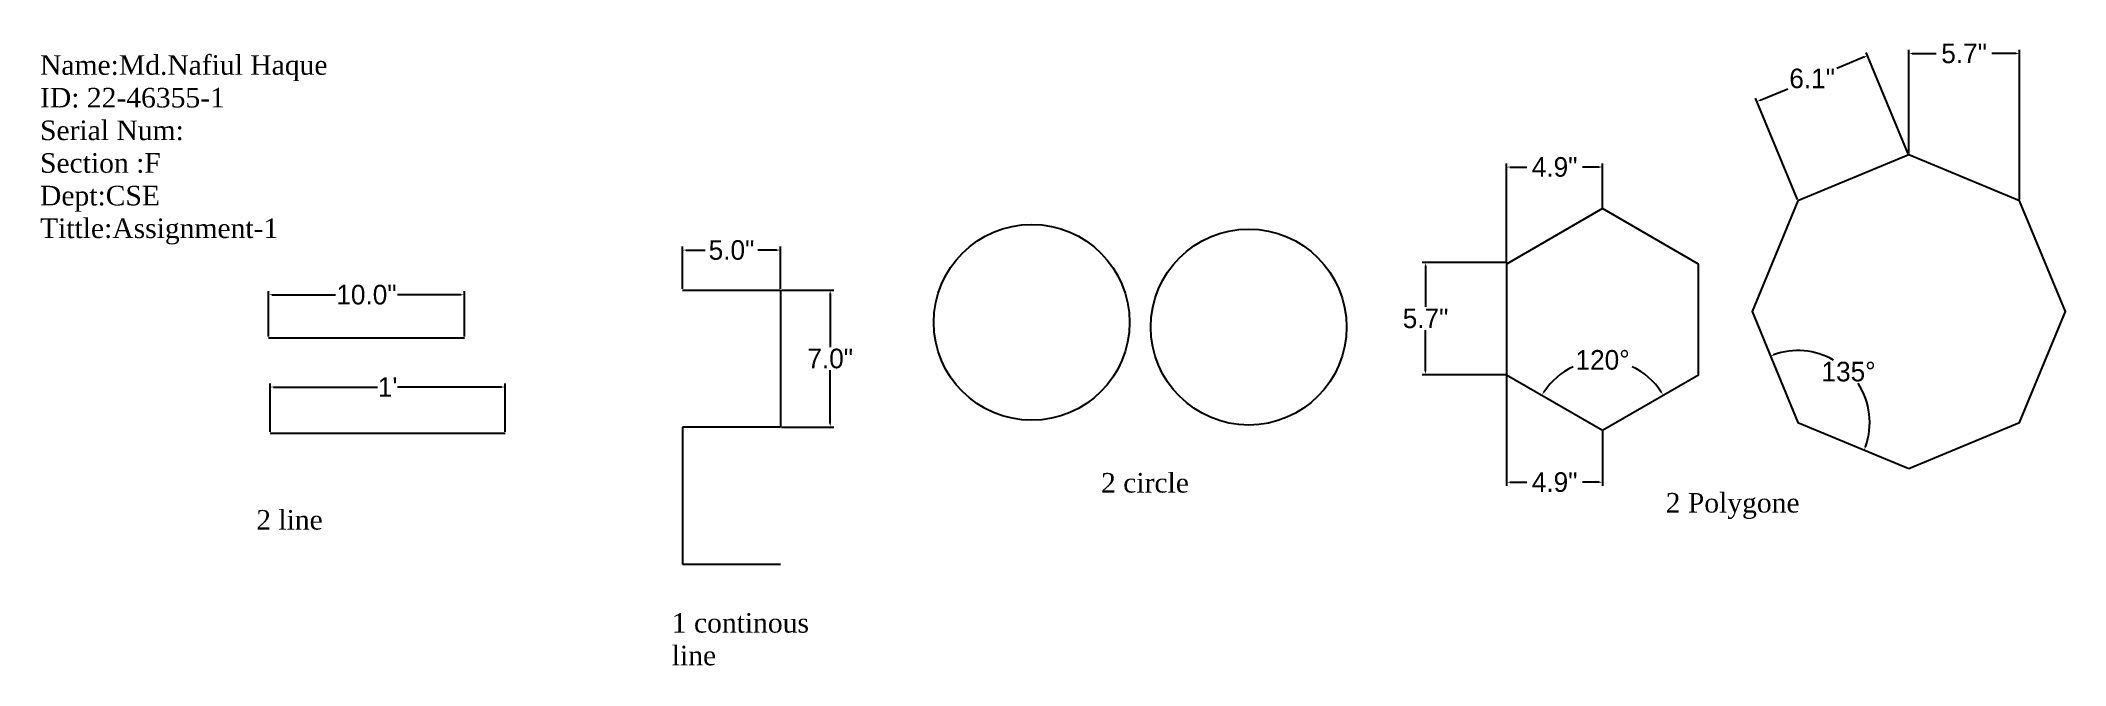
# Model space of a CAD drawing. Header units: inches. Extents: x 7 to 111, y 12 to 44.
import ezdxf

# ---------------------------------------------------------------- set-up
doc = ezdxf.new("R2010")
doc.units = ezdxf.units.IN
doc.header["$MEASUREMENT"] = 0
doc.dimstyles.get("Standard").update_dxf_attribs({"dimtxt": 1, "dimasz": 0.18, "dimexe": 0.18, "dimexo": 0.0625, "dimgap": 0.09, "dimtad": 0, "dimtih": 1, "dimtoh": 1, "dimdec": 1, "dimzin": 0, "dimdsep": 46, "dimlunit": 3, "dimtxsty": 'Standard', "dimcen": 0.09, "dimadec": 0, "dimazin": 0, "dimtfac": 1, "dimtdec": 1, "dimtofl": 0, "dimtmove": 0, "dimatfit": 3, "dimfxl": 1, "dimtolj": 1, "dimtzin": 0, "dimarcsym": 0})

# ---------------------------------------------------------------- blocks, each defined once
blk = doc.blocks.new('*D2')
at = {"color": 0, "lineweight": -2}
for p, q in [((18.77, 28.5), (18.77, 30.81)), ((18.95, 30.63), (22.18, 30.63)), ((28.59, 30.63), (25.36, 30.63)), ((28.77, 28.5), (28.77, 30.81))]:
    blk.add_line(p, q, dxfattribs=at)
at = {"color": 0}
for points in [[(18.95, 30.66), (18.95, 30.6), (18.77, 30.63)], [(28.59, 30.66), (28.59, 30.6), (28.77, 30.63)]]:
    blk.add_solid(points, dxfattribs=at)
at = {"layer": 'Defpoints', "color": 0}
for p in [(28.77, 30.63), (18.77, 28.43), (28.77, 28.43)]:
    blk.add_point(p, dxfattribs=at)
at = {"color": 0, "insert": (23.77, 30.63), "char_height": 1, "attachment_point": 5}
blk.add_mtext('\\A1;10.0"', dxfattribs=at)
blk = doc.blocks.new('*D3')
at = {"color": 0, "lineweight": -2}
for p, q in [((18.85, 23.63), (18.85, 26.1)), ((19.03, 25.92), (24.34, 25.92)), ((30.67, 25.92), (25.36, 25.92)), ((30.85, 23.63), (30.85, 26.1))]:
    blk.add_line(p, q, dxfattribs=at)
at = {"color": 0}
for points in [[(19.03, 25.95), (19.03, 25.89), (18.85, 25.92)], [(30.67, 25.95), (30.67, 25.89), (30.85, 25.92)]]:
    blk.add_solid(points, dxfattribs=at)
at = {"layer": 'Defpoints', "color": 0}
for p in [(18.85, 25.92), (18.85, 23.57), (30.85, 23.57)]:
    blk.add_point(p, dxfattribs=at)
at = {"color": 0, "insert": (24.85, 25.92), "char_height": 1, "attachment_point": 5}
blk.add_mtext("\\A1;1'", dxfattribs=at)
blk = doc.blocks.new('*D4')
at = {"color": 0, "lineweight": -2}
for p, q in [((39.91, 30.93), (39.91, 33.09)), ((40.09, 32.91), (41.07, 32.91)), ((44.73, 32.91), (43.75, 32.91)), ((44.91, 30.93), (44.91, 33.09))]:
    blk.add_line(p, q, dxfattribs=at)
at = {"color": 0}
for points in [[(40.09, 32.94), (40.09, 32.88), (39.91, 32.91)], [(44.73, 32.94), (44.73, 32.88), (44.91, 32.91)]]:
    blk.add_solid(points, dxfattribs=at)
at = {"layer": 'Defpoints', "color": 0}
for p in [(44.91, 32.91), (39.91, 30.87), (44.91, 30.87)]:
    blk.add_point(p, dxfattribs=at)
at = {"color": 0, "insert": (42.41, 32.91), "char_height": 1, "attachment_point": 5}
blk.add_mtext('\\A1;5.0"', dxfattribs=at)
blk = doc.blocks.new('*D5')
at = {"color": 0, "lineweight": -2}
for p, q in [((44.97, 30.87), (47.63, 30.87)), ((47.45, 30.69), (47.45, 27.96)), ((47.45, 24.05), (47.45, 26.78)), ((44.97, 23.87), (47.63, 23.87))]:
    blk.add_line(p, q, dxfattribs=at)
at = {"color": 0}
for points in [[(47.42, 30.69), (47.48, 30.69), (47.45, 30.87)], [(47.42, 24.05), (47.48, 24.05), (47.45, 23.87)]]:
    blk.add_solid(points, dxfattribs=at)
at = {"layer": 'Defpoints', "color": 0}
for p in [(44.91, 30.87), (47.45, 30.87), (44.91, 23.87)]:
    blk.add_point(p, dxfattribs=at)
at = {"color": 0, "insert": (47.45, 27.37), "char_height": 1, "attachment_point": 5}
blk.add_mtext('\\A1;7.0"', dxfattribs=at)
blk = doc.blocks.new('*D7')
at = {"color": 0, "lineweight": -2}
for p, q in [((81.95, 32.28), (77.67, 32.28)), ((77.85, 32.1), (77.85, 30.01)), ((77.85, 26.73), (77.85, 28.83)), ((81.95, 26.55), (77.67, 26.55))]:
    blk.add_line(p, q, dxfattribs=at)
at = {"color": 0}
for points in [[(77.82, 32.1), (77.88, 32.1), (77.85, 32.28)], [(77.82, 26.73), (77.88, 26.73), (77.85, 26.55)]]:
    blk.add_solid(points, dxfattribs=at)
at = {"layer": 'Defpoints', "color": 0}
for p in [(82.02, 32.28), (77.85, 26.55), (82.02, 26.55)]:
    blk.add_point(p, dxfattribs=at)
at = {"color": 0, "insert": (77.85, 29.42), "char_height": 1, "attachment_point": 5}
blk.add_mtext('\\A1;5.7"', dxfattribs=at)
blk = doc.blocks.new('*D8')
at = {"color": 0, "lineweight": -2}
for p, q in [((81.99, 26.49), (81.99, 20.88)), ((86.89, 23.66), (86.89, 20.88)), ((82.17, 21.06), (83.02, 21.06)), ((86.71, 21.06), (85.86, 21.06))]:
    blk.add_line(p, q, dxfattribs=at)
at = {"color": 0}
for points in [[(82.17, 21.09), (82.17, 21.03), (81.99, 21.06)], [(86.71, 21.09), (86.71, 21.03), (86.89, 21.06)]]:
    blk.add_solid(points, dxfattribs=at)
at = {"layer": 'Defpoints', "color": 0}
for p in [(81.99, 26.55), (86.89, 23.72), (86.89, 21.06)]:
    blk.add_point(p, dxfattribs=at)
at = {"color": 0, "insert": (84.44, 21.06), "char_height": 1, "attachment_point": 5}
blk.add_mtext('\\A1;4.9"', dxfattribs=at)
blk = doc.blocks.new('*D9')
at = {"color": 0, "lineweight": -2}
for p, q in [((81.99, 32.26), (81.99, 37.33)), ((86.89, 35.09), (86.89, 37.33)), ((82.17, 37.15), (83.02, 37.15)), ((86.71, 37.15), (85.86, 37.15))]:
    blk.add_line(p, q, dxfattribs=at)
at = {"color": 0}
for points in [[(82.17, 37.18), (82.17, 37.12), (81.99, 37.15)], [(86.71, 37.18), (86.71, 37.12), (86.89, 37.15)]]:
    blk.add_solid(points, dxfattribs=at)
at = {"layer": 'Defpoints', "color": 0}
for p in [(81.99, 37.15), (86.89, 35.03), (81.99, 32.2)]:
    blk.add_point(p, dxfattribs=at)
at = {"color": 0, "insert": (84.44, 37.15), "char_height": 1, "attachment_point": 5}
blk.add_mtext('\\A1;4.9"', dxfattribs=at)
blk = doc.blocks.new('*D10')
at = {"color": 0, "lineweight": -2}
for p, q in [((100.26, 42.77), (98.85, 42.19)), ((102.5, 37.83), (100.35, 43)), ((96.84, 35.49), (94.69, 40.66)), ((94.93, 40.56), (96.34, 41.14))]:
    blk.add_line(p, q, dxfattribs=at)
at = {"color": 0}
for points in [[(100.25, 42.8), (100.27, 42.74), (100.42, 42.84)], [(94.92, 40.59), (94.94, 40.53), (94.76, 40.49)]]:
    blk.add_solid(points, dxfattribs=at)
at = {"layer": 'Defpoints', "color": 0}
for p in [(100.42, 42.84), (102.52, 37.77), (96.86, 35.43)]:
    blk.add_point(p, dxfattribs=at)
at = {"color": 0, "insert": (97.59, 41.67), "char_height": 1, "attachment_point": 5}
blk.add_mtext('\\A1;6.1"', dxfattribs=at)
blk = doc.blocks.new('*D11')
at = {"color": 0, "lineweight": -2}
for p, q in [((102.52, 37.84), (102.52, 43.13)), ((102.7, 42.95), (103.93, 42.95)), ((108, 42.95), (106.77, 42.95)), ((108.18, 35.49), (108.18, 43.13))]:
    blk.add_line(p, q, dxfattribs=at)
at = {"color": 0}
for points in [[(102.7, 42.98), (102.7, 42.92), (102.52, 42.95)], [(108, 42.98), (108, 42.92), (108.18, 42.95)]]:
    blk.add_solid(points, dxfattribs=at)
at = {"layer": 'Defpoints', "color": 0}
for p in [(108.18, 42.95), (102.52, 37.77), (108.18, 35.43)]:
    blk.add_point(p, dxfattribs=at)
at = {"color": 0, "insert": (105.35, 42.95), "char_height": 1, "attachment_point": 5}
blk.add_mtext('\\A1;5.7"', dxfattribs=at)
blk = doc.blocks.new('*D12')
at = {"color": 0, "lineweight": -2}
for start, end in [(60.2349, 109.6861), (340.3139, 33.103)]:
    blk.add_arc((96.86, 24.11), 3.67, start, end, dxfattribs=at)
at = {"color": 0}
for points in [[(95.64, 27.53), (95.61, 27.59), (95.46, 27.49)], [(100.34, 22.86), (100.28, 22.88), (100.25, 22.7)]]:
    blk.add_solid(points, dxfattribs=at)
at = {"layer": 'Defpoints', "color": 0}
for p in [(94.52, 29.77), (100.25, 25.51), (96.86, 24.11), (96.86, 24.11), (102.52, 21.76)]:
    blk.add_point(p, dxfattribs=at)
at = {"color": 0, "insert": (99.45, 26.7), "char_height": 1, "attachment_point": 5}
blk.add_mtext('\\A1;135°', dxfattribs=at)
blk = doc.blocks.new('*D13')
at = {"color": 0, "lineweight": -2}
for start, end in [(114.9271, 147.1147), (32.8853, 65.0729)]:
    blk.add_arc((86.89, 23.72), 3.57, start, end, dxfattribs=at)
at = {"color": 0}
for points in [[(83.91, 25.65), (83.86, 25.68), (83.79, 25.51)], [(89.91, 25.68), (89.86, 25.65), (89.98, 25.51)]]:
    blk.add_solid(points, dxfattribs=at)
at = {"layer": 'Defpoints', "color": 0}
for p in [(88.11, 27.08), (81.99, 26.55), (91.78, 26.55), (86.89, 23.72), (86.89, 23.72)]:
    blk.add_point(p, dxfattribs=at)
at = {"color": 0, "insert": (86.89, 27.3), "char_height": 1, "attachment_point": 5}
blk.add_mtext('\\A1;120°', dxfattribs=at)

msp = doc.modelspace()

# ---------------------------------------------------------------- linework, layer by layer
for p, q in [((39.91, 30.87), (44.91, 30.87)), ((44.91, 30.87), (44.91, 23.87)), ((18.77, 28.43), (28.77, 28.43)), ((44.91, 23.87), (39.91, 23.87)), ((39.91, 23.87), (39.91, 16.87)), ((18.85, 23.57), (30.85, 23.57)), ((39.91, 16.87), (44.91, 16.87))]:
    msp.add_line(p, q)
for points in [[(102.52, 21.76), (108.18, 24.11), (110.53, 29.77), (108.18, 35.43), (102.52, 37.77), (96.86, 35.43), (94.52, 29.77), (96.86, 24.11)], [(86.89, 23.72), (91.78, 26.55), (91.78, 32.2), (86.89, 35.03), (81.99, 32.2), (81.99, 26.55)]]:
    msp.add_lwpolyline(points, close=True)
for centre in [(57.74, 29.22), (68.82, 28.98)]:
    msp.add_circle(centre, 5)

# ---------------------------------------------------------------- texts
at = {"char_height": 1, "attachment_point": 1}
for s, insert, width in [('{\\fTimes New Roman|b0|i0|c0|p18;Name:Md.Nafiul Haque\\PID: 22-46355-1\\PSerial Num: \\PSection :F\\PDept:CSE^JTittle:Assignment-1}', (7.1, 42.86), 30.9305), ('{\\fTimes New Roman|b0|i0|c0|p18;2 circle}', (61.28, 21.53), 16.4196), ('{\\fTimes New Roman|b0|i0|c0|p18;2 line}', (18.14, 19.64), 14.2199), ('{\\fTimes New Roman|b0|i0|c0|p18;2 Polygone}', (90.11, 20.51), 20.662), ('{\\fTimes New Roman|b0|i0|c0|p18;1 continous line}', (39.36, 14.38), 7.3063)]:
    msp.add_mtext(s, dxfattribs=dict(at, insert=insert, width=width))

# ---------------------------------------------------------------- dimensions: what is measured, and where the dimension line sits
for base, p1, p2, picture, middle in [((108.18, 42.95), (102.52, 37.77), (108.18, 35.43), '*D11', (105.35, 42.95)), ((81.99, 37.15), (86.89, 35.03), (81.99, 32.2), '*D9', (84.44, 37.15)), ((44.91, 32.91), (39.91, 30.87), (44.91, 30.87), '*D4', (42.41, 32.91)), ((28.77, 30.63), (18.77, 28.43), (28.77, 28.43), '*D2', (23.77, 30.63)), ((18.85, 25.92), (30.85, 23.57), (18.85, 23.57), '*D3', (24.85, 25.92)), ((86.89, 21.06), (81.99, 26.55), (86.89, 23.72), '*D8', (84.44, 21.06))]:
    dim = msp.add_linear_dim(base=base, p1=p1, p2=p2, dimstyle='Standard')
    dim.commit()
    dim.dimension.update_dxf_attribs({"geometry": picture, "text_midpoint": middle})
for p1, p2, distance, picture, middle in [((96.86, 35.43), (102.52, 37.77), 5.48, '*D10', (97.59, 41.67)), ((82.02, 32.28), (82.02, 26.55), -4.16, '*D7', (77.85, 29.42))]:
    dim = msp.add_aligned_dim(p1=p1, p2=p2, distance=distance, dimstyle='Standard')
    dim.commit()
    dim.dimension.update_dxf_attribs({"geometry": picture, "text_midpoint": middle})
dim = msp.add_linear_dim(base=(47.45, 30.87), p1=(44.91, 23.87), p2=(44.91, 30.87), angle=90, dimstyle='Standard')
dim.commit()
dim.dimension.update_dxf_attribs({"geometry": '*D5', "text_midpoint": (47.45, 27.37)})
for base, line1, line2, picture, middle in [((100.25, 25.51), ((96.86, 24.11), (102.52, 21.76)), ((94.52, 29.77), (96.86, 24.11)), '*D12', (99.45, 26.7)), ((88.11, 27.08), ((86.89, 23.72), (91.78, 26.55)), ((81.99, 26.55), (86.89, 23.72)), '*D13', (86.89, 27.3))]:
    dim = msp.add_angular_dim_2l(base=base, line1=line1, line2=line2, dimstyle='Standard')
    dim.commit()
    dim.dimension.update_dxf_attribs({"geometry": picture, "text_midpoint": middle})

doc.saveas('drawing.dxf')
